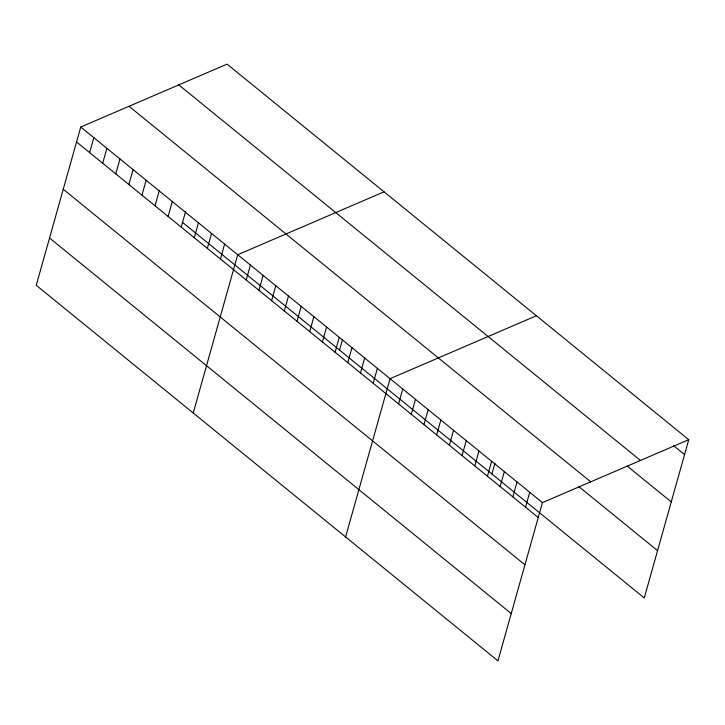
<?xml version="1.0" encoding="UTF-8"?>
<svg xmlns="http://www.w3.org/2000/svg" width="725" height="725" viewBox="0 0 725 725"><rect width="100%" height="100%" fill="white"/><g stroke="black" fill="none" stroke-linecap="round" stroke-linejoin="round"><path stroke-width="1.09" d="M80.738 127.047L36.25 285.306L497.948 660.874L542.427 502.606L688.75 439.694L227.052 64.126L80.738 127.047L542.427 502.606M89.628 152.603L93.815 137.687M102.705 163.243L106.901 148.326M115.792 173.882L119.978 158.965M128.869 184.522L133.065 169.614M141.946 195.17L146.142 180.253M155.032 205.809L159.228 190.892M168.109 216.449L172.305 201.532M181.196 227.088L185.591 211.637M194.273 237.727L198.469 222.82M207.359 248.367L211.546 233.459M220.436 259.015L224.632 244.098M193.231 413.005L237.709 254.738L384.032 191.817M246.219 279.977L250.406 265.069M258.916 290.308L263.103 275.391M271.612 300.639L275.799 285.722M284.309 310.962L288.496 296.054M297.005 321.293L301.192 306.376M309.702 331.624L313.889 316.707M322.398 341.946L326.585 327.038M335.095 352.278L339.282 337.361M339.545 350.084L342.572 339.327M347.792 362.609L351.978 347.692M360.488 372.931L364.675 358.014M373.185 383.262L377.372 368.345M345.589 536.935L390.068 378.677L536.391 315.756M398.578 403.916L402.765 388.999M411.274 414.247L415.461 399.33M423.971 424.569L428.158 409.661M436.667 434.9L440.854 419.983M449.364 445.232L453.551 430.315M462.061 455.554L466.248 440.646M474.757 465.885L478.944 450.968M487.454 476.216L491.641 461.299M491.903 474.014L494.93 463.266M500.15 486.538L504.337 471.631M512.847 496.87L517.034 481.953M525.543 507.201L529.73 492.284M688.75 439.694L644.262 597.953L182.573 222.394M673.552 445.657L684.554 454.602M178.767 84.888L640.465 460.457M627.243 466.103L671.259 501.908M129.023 106.285L590.712 481.844M578.84 486.611L657.557 550.647M76.542 141.964L538.24 517.523M63.247 189.27L524.945 564.829M49.545 238.008L511.243 613.567"/></g></svg>
